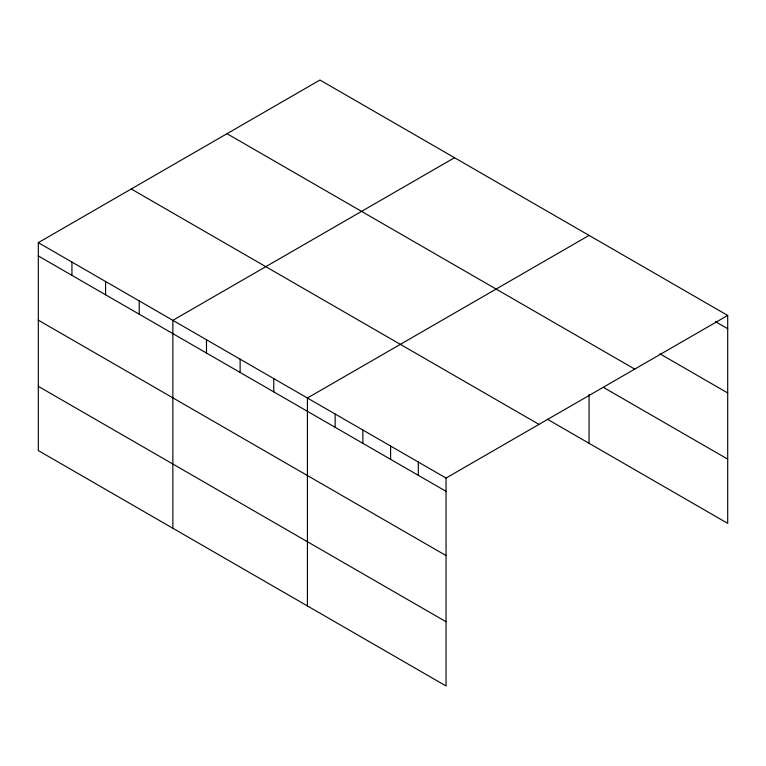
<?xml version="1.0" encoding="UTF-8"?>
<svg xmlns="http://www.w3.org/2000/svg" width="766" height="766" viewBox="0 0 766 766"><rect width="100%" height="100%" fill="white"/><g stroke="black" fill="none" stroke-linecap="round" stroke-linejoin="round"><path stroke-width="1.15" d="M38.3 242.65L446.042 478.051L446.042 685.972L38.3 450.561L38.3 242.65L319.958 80.028L727.7 315.439L727.7 523.35L547.278 419.184M454.516 157.719L172.857 320.332L172.857 528.243M589.064 235.401L307.415 398.014L307.415 605.925M446.042 478.051L727.7 315.439M715.377 321.615L727.7 328.729M659.928 353.825L727.7 392.958M227.014 133.696L634.755 369.107M603.445 387.395L727.7 459.131M131.245 188.982L538.986 424.393M38.3 255.94L446.042 491.341M38.3 320.159L446.042 555.57M38.3 386.332L446.042 621.743M589.064 394.547L589.064 443.313M418.313 462.042L418.313 475.332M390.593 446.042L390.593 459.332M362.864 430.032L362.864 443.322M335.135 414.023L335.135 427.313M273.768 378.595L273.768 391.886M240.131 359.168L240.131 372.458M206.494 339.75L206.494 353.04M139.221 300.914L139.221 314.204M105.574 281.486L105.574 294.776M71.937 262.068L71.937 275.358"/></g></svg>
